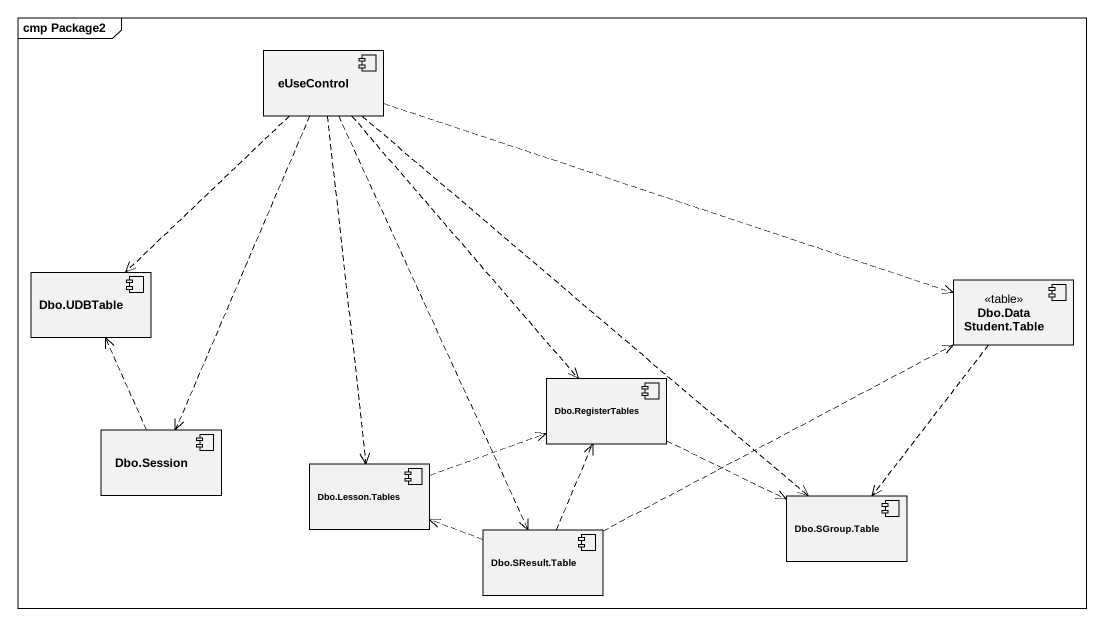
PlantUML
@startuml
mainframe cmp Package2
component eUseControl
component "Dbo.UDBTable" as Dbo_UDBTable
component "Dbo.DataStudent.Table" as Dbo_DataStudent_Table <<table>>
component "Dbo.RegisterTables" as Dbo_RegisterTables
component "Dbo.Session" as Dbo_Session
component "Dbo.Lesson.Tables" as Dbo_Lesson_Tables
component "Dbo.SGroup.Table" as Dbo_SGroup_Table
component "Dbo.SResult.Table" as Dbo_SResult_Table
eUseControl ..> Dbo_UDBTable
eUseControl .right.> Dbo_DataStudent_Table
eUseControl ..> Dbo_RegisterTables
eUseControl ..> Dbo_Session
eUseControl ..> Dbo_Lesson_Tables
eUseControl ..> Dbo_SGroup_Table
eUseControl ..> Dbo_SResult_Table
Dbo_DataStudent_Table ..> Dbo_SGroup_Table
Dbo_RegisterTables .right.> Dbo_SGroup_Table
Dbo_Session .up.> Dbo_UDBTable
Dbo_Lesson_Tables .right.> Dbo_RegisterTables
Dbo_SResult_Table .right.> Dbo_DataStudent_Table
Dbo_SResult_Table .up.> Dbo_RegisterTables
Dbo_SResult_Table .left.> Dbo_Lesson_Tables
@enduml
